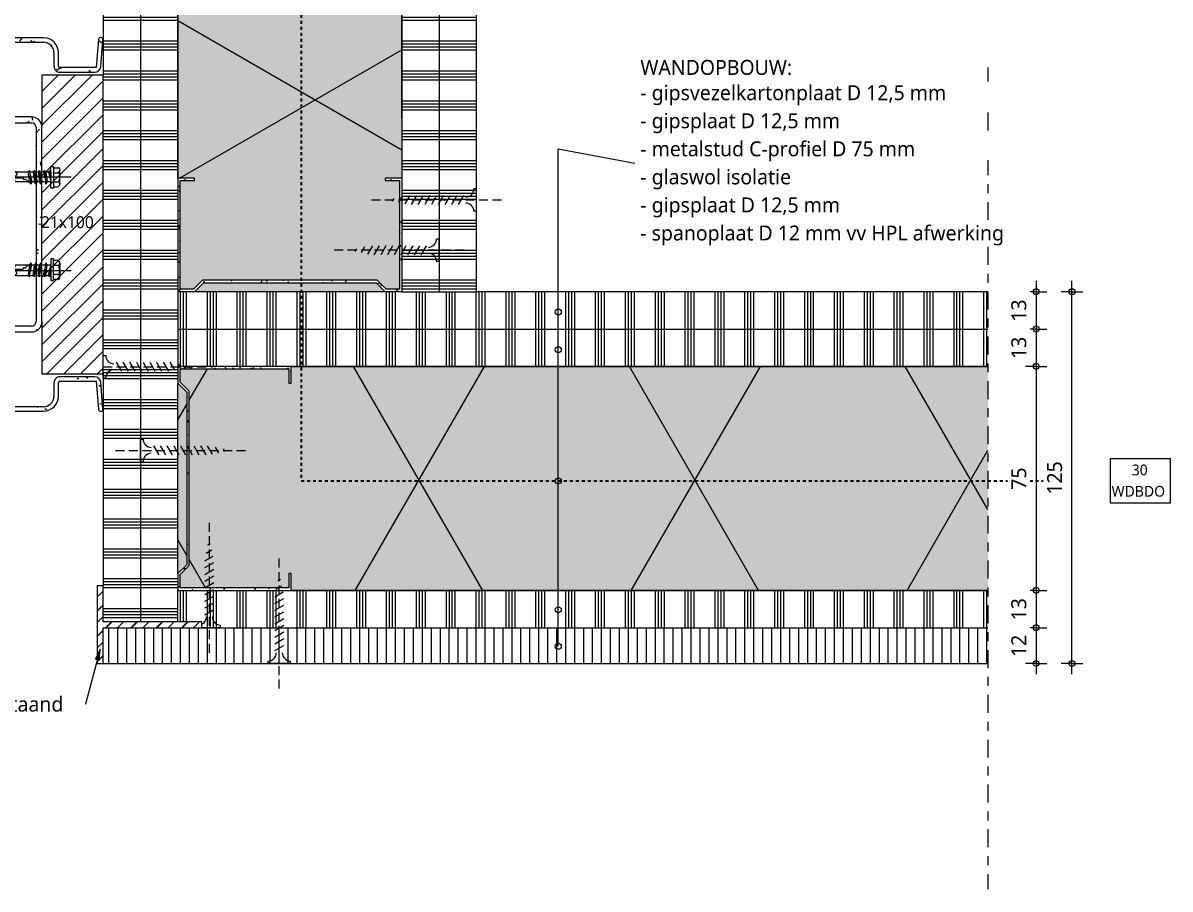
# Model space of a CAD drawing. Header units: millimetres. Extents: x 32900 to 38291, y -18988 to 4133.
# Drawn here: x 34462.2 to 34846.4, y -11256.9 to -10967 of the extents above; entities that cross this region are included whole.
import ezdxf

# ---------------------------------------------------------------- set-up
doc = ezdxf.new("R2010")
doc.units = ezdxf.units.MM
for name, pattern in [('MV_30_min', [2, 1, -1]), ('MV_center', [15, 6, -3, 3, -3]), ('MV_hidden_2', [4.5, 3, -1.5])]:
    doc.linetypes.add(name, pattern=pattern)
for name, color, linetype, lineweight in [('A-ANNO-DIMS', 211, 'Continuous', 13), ('A-ANNO-DIMS-2', 211, 'Continuous', 13), ('A-ANNO-NOTE', 131, 'Continuous', 18), ('A-DETL', 90, 'Continuous', 13), ('A-DETL-GENF', 92, 'Continuous', 18), ('A-DETL-THIN', 151, 'Continuous', 18), ('G-ANNO-TEXT', 231, 'Continuous', 13), ('STANDARD', 50, 'Continuous', 25)]:
    doc.layers.add(name, color=color, linetype=linetype, lineweight=lineweight)
doc.styles.add('Segoe UI', font='segoeui.ttf', dxfattribs={"height": 5})
doc.styles.add('Segoe UI_2', font='segoeui.ttf', dxfattribs={"height": 3.6})
doc.styles.add('Segoe UI_3', font='segoeui.ttf', dxfattribs={"height": 4})
doc.styles.add('Segoe UI_B', font='segoeui.ttf', dxfattribs={"height": 5})
doc.dimstyles.new('2_5_mm_2', dxfattribs={"dimscale": 304.8, "dimtxt": 5.23682, "dimasz": 0.006562, "dimexe": 0.011811, "dimexo": 0.0625, "dimgap": 0.005906, "dimtad": 1, "dimdec": 0, "dimzin": 0, "dimdsep": 46, "dimtxsty": 'Segoe UI', "dimblk1": 'DOTBLANK', "dimblk2": 'DOTBLANK', "dimsah": 1, "dimcen": 0.09, "dimdle": 0.011811, "dimazin": 0, "dimtfac": 1, "dimtdec": 4, "dimtix": 1, "dimtmove": 0, "dimatfit": 3, "dimfxl": 0.011811, "dimfxlon": 1, "dimtvp": 1, "dimtfill": 1, "dimtolj": 1, "dimtzin": 0, "dimarcsym": 2})
pattern_1 = [(300, (0, 0), (-69.282, -40), []), (240, (0, 0), (-69.282, 40), [])]
pattern_2 = [(90, (4, 0), (-10, 6e-16), []), (90, (5, 0), (-10, 6e-16), []), (90, (6, 0), (-10, 6e-16), []), (90, (7, 0), (-10, 6e-16), [])]
pattern_3 = [(0, (0, 4), (0, 10), []), (0, (0, 5), (0, 10), []), (0, (0, 6), (0, 10), []), (0, (0, 7), (0, 10), [])]
pattern_4 = [(0, (0, 0), (8.128, 2.032), [0.67056, -5.425, 0.67056, -5.425, -32.512]), (0, (0, 0), (8.128, 2.032), [-12.192, 0.67056, -11.521, 0.67056, -5.425, -14.224]), (0, (0, 0), (8.128, 2.032), [-30.48, 0.67056, -3.393, 0.67056, -9.489]), (120, (3.048, 1.016), (-5.82376362, 6.02305448), [0.67056, -5.425, 0.67056, -5.425, -32.512]), (120, (3.048, 1.016), (-5.82376362, 6.02305448), [-12.192, 0.67056, -11.521, 0.67056, -5.425, -14.224]), (120, (3.048, 1.016), (-5.82376362, 6.02305448), [-30.48, 0.67056, -3.393, 0.67056, -9.489]), (240, (4.064, 5.08), (-2.30423638, -8.05505448), [0.67056, -5.425, 0.67056, -5.425, -32.512]), (240, (4.064, 5.08), (-2.30423638, -8.05505448), [-12.192, 0.67056, -11.521, 0.67056, -5.425, -14.224]), (240, (4.064, 5.08), (-2.30423638, -8.05505448), [-30.48, 0.67056, -3.393, 0.67056, -9.489])]
pattern_5 = [(230, (34478.589, -10983.418), (-14.5753163, 1.2751645), [1.524, -16.764]), (175, (34478.589, -10983.418), (2.819562, -15.284905), [1.219, -13.411]), (280.451, (34477.374, -10983.312), (-11.7557137, -14.0098403), [1.295, -14.247]), (226.184, (34478.589, -10987.482), (-21.686151, 3.363918), [2.286, -25.146]), (276.636, (34476.782, -10987.202), (-18.99178, -19.79433), [1.943, -21.371]), (171.184, (34478.59, -10987.482), (-18.992058, -19.794098), [1.829, -20.117]), (201, (34476.557, -10986.466), (-12.129647, 8.1815376), [1.524, -16.764]), (146, (34476.557, -10986.466), (-4.944224, -14.7354297), [1.219, -13.411]), (251.451, (34475.546, -10985.784), (-17.073884, -6.5539993), [1.295, -14.247]), (217.5, (34478.589, -10983.418), (-0.2472267, -6.7643278), [0.67056, -12.578, 0.67056, -12.944, -13.462]), (217.5, (34478.589, -10983.418), (-0.2472267, -6.7643278), [-26.863, 0.67056, -12.791]), (187.5, (34478.589, -10983.418), (-5.3456552, -8.0143116), [0.67056, -7.092, 0.67056, -12.273, -5.131]), (187.5, (34478.589, -10983.418), (-5.3456552, -8.0143116), [-20.706, 0.67056, -4.46]), (147.5, (34483.12, -10983.418), (-10.8476471, 0.4581936), [0.67056, -4.409, 0.67056, -15.179, -21.031]), (147.5, (34483.12, -10983.418), (-10.8476471, 0.4581936), [-20.93, 0.67056, -20.361]), (137.5, (34485.152, -10983.418), (-11.8507335, -2.0341877), [0.67056, -5.933, 0.67056, -9.855, -14.935]), (137.5, (34485.152, -10983.418), (-11.8507335, -2.0341877), [-17.13, 0.67056, -14.265])]

# ---------------------------------------------------------------- blocks, each defined once
blk = doc.blocks.new('42 isolatie - Type 1-V14-Details ziekenhuis Utiliteitsgebouw')
at = {"layer": 'A-DETL-GENF'}
h = blk.add_hatch(color=256, dxfattribs=at)
h.paths.add_polyline_path([(238.03, -67.2), (238.03, -6.4), (235.03, -9.4), (235.03, -67.2), (238.03, -70.2)])
h.paths.add_polyline_path([(237.23, -6.07), (237.23, -1.6), (200.83, -1.6), (200.83, -6.4), (200.03, -6.4), (200.03, -0.8), (8.03, -0.8), (8.03, -75.8), (200.03, -75.8), (200.03, -70.2), (200.83, -70.2), (200.83, -75), (237.23, -75), (237.23, -70.53), (234.23, -67.53), (234.23, -9.07), (236.9, -6.4)])
at = {"layer": 'A-DETL-GENF', "lineweight": 13}
h = blk.add_hatch(dxfattribs=at)
h.set_pattern_fill('FP_3', color=256, style=0, pattern_type=2)
h.set_pattern_definition(pattern_1)
h.paths.add_polyline_path([(238.03, -67.2), (238.03, -6.4), (235.03, -9.4), (235.03, -67.2), (238.03, -70.2)])
h.paths.add_polyline_path([(237.23, -6.07), (237.23, -1.6), (200.83, -1.6), (200.83, -6.4), (200.03, -6.4), (200.03, -0.8), (8.03, -0.8), (8.03, -75.8), (200.03, -75.8), (200.03, -70.2), (200.83, -70.2), (200.83, -75), (237.23, -75), (237.23, -70.53), (234.23, -67.53), (234.23, -9.07), (236.9, -6.4)])
at = {"layer": 'A-DETL-GENF'}
for p, q in [((179.94, -0.8), (8.03, -0.8)), ((8.03, -75.8), (200.03, -75.8))]:
    blk.add_line(p, q, dxfattribs=at)
blk = doc.blocks.new('42 isolatie - Type 1-V15-Details ziekenhuis Utiliteitsgebouw')
at = {"layer": 'A-DETL-GENF'}
h = blk.add_hatch(color=256, dxfattribs=at)
h.paths.add_polyline_path([(191.09, -0.8), (4.03, -0.8), (4.03, -75.8), (237.28, -75.8), (237.28, -70.2), (238.08, -70.2), (238.08, -75), (274.48, -75), (274.48, -70.53), (271.48, -67.53), (271.48, -9.07), (274.48, -6.07), (274.48, -1.6), (238.08, -1.6), (238.08, -6.4), (237.28, -6.4), (237.28, -0.8)])
h.paths.add_polyline_path([(275.28, -6.4), (272.28, -9.4), (272.28, -67.2), (275.28, -70.2), (275.28, -9.4)])
at = {"layer": 'A-DETL-GENF', "lineweight": 13}
h = blk.add_hatch(dxfattribs=at)
h.set_pattern_fill('FP_3', color=256, style=0, pattern_type=2)
h.set_pattern_definition(pattern_1)
h.paths.add_polyline_path([(191.09, -0.8), (4.03, -0.8), (4.03, -75.8), (237.28, -75.8), (237.28, -70.2), (238.08, -70.2), (238.08, -75), (274.48, -75), (274.48, -70.53), (271.48, -67.53), (271.48, -9.07), (274.48, -6.07), (274.48, -1.6), (238.08, -1.6), (238.08, -6.4), (237.28, -6.4), (237.28, -0.8)])
h.paths.add_polyline_path([(275.28, -6.4), (272.28, -9.4), (272.28, -67.2), (275.28, -70.2), (275.28, -9.4)])
at = {"layer": 'A-DETL-GENF'}
for p, q in [((237.28, -0.8), (4.03, -0.8)), ((4.03, -75.8), (237.28, -75.8))]:
    blk.add_line(p, q, dxfattribs=at)
blk = doc.blocks.new('NLRS_00_DI_maskeer - Type 1-4234891-Details ziekenhuis Utiliteitsgebouw')
at = {"layer": 'A-DETL-GENF', "linetype": 'MV_center'}
blk.add_line((-100, 0), (175, 0), dxfattribs=at)
blk = doc.blocks.new('00 stalendeurprofiel - schroefje_dwg-4337371-Details ziekenhuis Utiliteitsgebouw')
at = {"layer": 'STANDARD', "color": 130, "lineweight": 5}
for p, q in [((6.15, 69.32), (4.46, 69.32)), ((21.82, 66.36), (0.23, 66.36)), ((6.15, 67.63), (4.46, 67.63)), ((7.42, 68.48), (7, 65.09)), ((7.85, 68.05), (7, 64.67)), ((8.69, 68.05), (8.27, 64.67)), ((9.12, 68.48), (8.69, 63.82)), ((9.54, 68.05), (8.69, 64.67)), ((10.81, 68.05), (9.96, 64.67)), ((10.81, 68.48), (10.39, 63.82)), ((11.23, 68.05), (10.81, 64.67)), ((12.5, 68.05), (11.66, 64.67)), ((12.5, 68.48), (12.08, 63.82)), ((12.93, 68.05), (12.5, 64.67)), ((14.2, 68.05), (13.35, 64.67)), ((14.2, 68.48), (13.77, 63.82)), ((6.15, 64.67), (4.46, 64.67)), ((6.15, 62.97), (4.46, 62.97))]:
    blk.add_line(p, q, dxfattribs=at)
at = {"layer": 'STANDARD', "color": 130, "lineweight": 5, "flags": 128}
for points in [[(4.48, 69.52), (4.39, 69.44), (4.3, 69.35), (4.23, 69.25), (4.17, 69.15), (4.12, 69.04), (4.09, 68.92), (4.06, 68.8), (4.06, 68.67), (4.06, 68.55), (4.09, 68.43), (4.12, 68.31), (4.17, 68.2), (4.23, 68.1), (4.3, 68), (4.39, 67.91), (4.48, 67.83)], [(4.04, 63.82), (4.04, 66.36), (4.04, 68.48)], [(4.43, 68.05), (4.27, 67.69), (4.15, 67.32), (4.08, 66.94), (4.06, 66.56), (4.08, 66.17), (4.15, 65.79), (4.27, 65.42), (4.43, 65.06)], [(7, 64.24), (7, 64.67), (8.27, 64.67), (8.69, 63.82), (8.69, 64.67), (9.96, 64.67), (10.39, 63.82), (10.81, 64.67), (11.66, 64.67), (12.08, 63.82), (12.5, 64.67), (13.35, 64.67), (13.77, 63.82), (14.2, 64.67), (18.85, 64.67), (20.12, 66.36), (18.85, 68.05), (14.62, 68.05), (14.2, 68.48), (14.2, 68.05), (12.93, 68.05), (12.5, 68.48), (12.5, 68.05), (11.23, 68.05), (10.81, 68.48), (10.81, 68.05), (9.54, 68.05), (9.12, 68.48), (8.69, 68.05), (7.85, 68.05), (7.42, 68.48), (7, 68.05), (7, 66.78)], [(20.12, 66.36), (19.7, 65.94), (19.28, 65.94), (18.85, 65.94), (18.43, 65.94), (18.01, 65.94), (17.58, 65.94), (17.16, 65.94), (16.74, 65.94), (16.31, 65.94), (16.31, 65.51), (15.89, 65.51), (15.47, 65.51), (15.04, 65.09), (14.62, 64.67), (14.2, 64.67), (14.62, 68.05)], [(18.82, 68.21), (18.71, 68.1), (18.62, 67.98), (18.55, 67.85), (18.5, 67.72), (18.46, 67.57), (18.45, 67.42), (18.46, 67.27), (18.49, 67.12), (18.54, 66.98), (18.61, 66.85), (18.69, 66.73), (18.8, 66.62), (18.91, 66.53), (19.04, 66.45), (19.18, 66.4), (19.33, 66.36)], [(4.48, 64.86), (4.39, 64.78), (4.3, 64.69), (4.23, 64.6), (4.17, 64.49), (4.12, 64.38), (4.09, 64.26), (4.06, 64.14), (4.06, 64.02), (4.06, 63.89), (4.09, 63.77), (4.12, 63.66), (4.17, 63.54), (4.23, 63.44), (4.3, 63.34), (4.39, 63.25), (4.48, 63.17)]]:
    blk.add_lwpolyline(points, dxfattribs=at)
blk.add_lwpolyline([(6.15, 62.55), (7, 62.55), (7, 69.75), (6.15, 69.75)], close=True, dxfattribs=at)
blk = doc.blocks.new('00 stalendeurprofiel - 00_DI_stalendeurprofiel-V16-Details ziekenhuis Utiliteitsgebouw')
at = {"layer": 'A-DETL-GENF', "lineweight": 13}
h = blk.add_hatch(dxfattribs=at)
h.set_pattern_fill('FP_24', color=256, style=0, pattern_type=2)
h.set_pattern_definition(pattern_5)
h.paths.add_polyline_path([(-9.76, 113.59), (-9.94, 113.55), (-10.1, 113.47), (-10.24, 113.35), (-10.34, 113.2), (-10.41, 113.03), (-10.43, 112.85), (-9.68, 103.8), (-9.57, 103.32), (-9.35, 102.89), (-9.03, 102.52), (-8.63, 102.24), (-8.18, 102.06), (-7.69, 102), (4, 102), (4.52, 102.07), (5, 102.27), (5.41, 102.59), (5.73, 103), (5.93, 103.48), (6, 104), (6, 108.51), (6.12, 109.41), (6.47, 110.26), (7.02, 110.98), (7.75, 111.54), (8.6, 111.89), (9.5, 112.01), (37.66, 111.99), (37.78, 111.94), (37.89, 111.86), (37.97, 111.75), (38.02, 111.62), (38.04, 111.49), (38.04, 68.51), (38.2, 68.1), (38.44, 67.73), (38.76, 67.43), (39.13, 67.2), (39.55, 67.05), (39.99, 67), (62.63, 66.99), (62.75, 66.94), (62.85, 66.86), (62.93, 66.76), (62.98, 66.64), (63, 66.51), (63, 36), (62.96, 35.74), (62.86, 35.5), (62.71, 35.29), (62.5, 35.13), (62.26, 35.03), (62, 35), (51.9, 35.01), (51.77, 35.03), (51.55, 35.11), (51.36, 35.23), (51.2, 35.4), (51.08, 35.6), (51.02, 35.83), (51, 36.06), (51.04, 36.29), (51.54, 40.13), (51.5, 41.19), (51.22, 42.21), (50.7, 43.14), (49.99, 43.92), (49.11, 44.51), (48.11, 44.87), (47.06, 45), (42.5, 45), (41.34, 44.85), (40.25, 44.4), (39.32, 43.68), (38.6, 42.75), (38.15, 41.66), (38, 40.5), (37.98, -9.63), (37.93, -9.75), (37.85, -9.85), (37.75, -9.93), (37.63, -9.98), (37.5, -10), (9.5, -10), (8.59, -9.88), (7.75, -9.53), (7.03, -8.97), (6.47, -8.25), (6.12, -7.41), (6, -6.5), (6, -2), (5.93, -1.48), (5.73, -1), (5.41, -0.59), (5, -0.27), (4.52, -0.07), (4, 0), (-7.69, 0), (-8.18, -0.06), (-8.63, -0.24), (-9.03, -0.52), (-9.35, -0.89), (-9.57, -1.32), (-9.68, -1.8), (-10.43, -10.85), (-10.41, -11.03), (-10.34, -11.2), (-10.24, -11.35), (-10.1, -11.47), (-9.94, -11.55), (-9.76, -11.59), (-9.57, -11.58), (-9.4, -11.54), (-9.24, -11.45), (-9.1, -11.32), (-9.01, -11.16), (-8.95, -10.99), (-8.15, -1.5), (4.13, -1.52), (4.25, -1.57), (4.35, -1.65), (4.43, -1.75), (4.48, -1.87), (4.5, -2), (4.5, -6.5), (4.67, -7.79), (5.17, -9), (5.96, -10.04), (7, -10.83), (8.21, -11.33), (9.5, -11.5), (37.5, -11.5), (38.02, -11.43), (38.5, -11.23), (38.91, -10.91), (39.23, -10.5), (39.43, -10.02), (39.5, -9.5), (39.5, 40.5), (39.6, 41.28), (39.94, 42.05), (39.99, 42.11), (40.12, 42.33), (40.56, 42.78), (41.03, 43.12), (41.72, 43.4), (42.5, 43.5), (47.06, 43.5), (47.76, 43.42), (48.43, 43.17), (49.01, 42.77), (49.49, 42.25), (49.84, 41.63), (50.02, 40.95), (50.05, 40.24), (49.5, 35.95), (49.6, 35.31), (49.85, 34.72), (50.25, 34.22), (50.76, 33.83), (51.36, 33.58), (52.17, 33.5), (62, 33.5), (62.65, 33.59), (63.25, 33.83), (63.77, 34.23), (64.17, 34.75), (64.42, 35.35), (64.5, 36), (64.5, 66.51), (64.43, 67.03), (64.23, 67.51), (63.91, 67.93), (63.5, 68.24), (63.02, 68.44), (62.5, 68.51), (39.5, 68.51), (39.5, 111.5), (39.43, 112.02), (39.23, 112.5), (38.91, 112.91), (38.5, 113.23), (38.02, 113.43), (37.5, 113.5), (9.5, 113.5), (8.21, 113.33), (7, 112.83), (5.96, 112.04), (5.17, 111), (4.67, 109.79), (4.5, 108.5), (4.48, 103.87), (4.43, 103.75), (4.35, 103.65), (4.25, 103.57), (4.13, 103.52), (4, 103.5), (-8.15, 103.5), (-8.95, 112.99), (-9.01, 113.16), (-9.1, 113.32), (-9.24, 113.45), (-9.4, 113.54), (-9.57, 113.58)])
h = blk.add_hatch(dxfattribs=at)
h.set_pattern_fill('FP_24', color=256, style=0, pattern_type=2)
h.set_pattern_definition(pattern_5)
h.paths.add_polyline_path([(36.54, 109.36), (36.29, 109.33), (36.02, 109.21), (35.84, 109.07), (35.68, 108.86), (35.58, 108.62), (35.54, 108.36), (35.54, 87.95), (35.51, 87.7), (35.42, 87.47), (35.27, 87.28), (35.07, 87.13), (34.84, 87.03), (34.6, 87), (13.47, 87), (12.57, 86.88), (11.74, 86.53), (11.02, 85.98), (10.47, 85.26), (10.12, 84.43), (10, 83.53), (10, 18.47), (10.12, 17.57), (10.47, 16.74), (11.02, 16.02), (11.74, 15.47), (12.57, 15.12), (13.47, 15), (34.6, 15), (34.84, 14.97), (35.07, 14.87), (35.27, 14.72), (35.42, 14.53), (35.51, 14.3), (35.54, 14.05), (35.54, -6.36), (35.58, -6.62), (35.68, -6.86), (35.84, -7.07), (36.04, -7.23), (36.29, -7.33), (36.54, -7.36), (36.8, -7.33), (37.04, -7.23), (37.25, -7.07), (37.41, -6.86), (37.51, -6.62), (37.54, -6.36), (37.54, 14.05), (37.44, 14.82), (37.15, 15.53), (36.68, 16.14), (36.02, 16.63), (35.36, 16.9), (34.6, 17), (13.47, 17), (13.09, 17.05), (12.74, 17.2), (12.43, 17.43), (12.2, 17.74), (12.05, 18.09), (12, 18.47), (12, 83.53), (12.05, 83.91), (12.2, 84.26), (12.43, 84.57), (12.74, 84.8), (13.09, 84.95), (13.47, 85), (34.6, 85), (35.36, 85.1), (36.07, 85.39), (36.68, 85.86), (37.15, 86.47), (37.44, 87.18), (37.54, 87.95), (37.54, 108.36), (37.51, 108.62), (37.41, 108.86), (37.25, 109.07), (37.04, 109.23), (36.8, 109.33)])
h = blk.add_hatch(dxfattribs=at)
h.set_pattern_fill('FP_24', color=256, style=0, pattern_type=2)
h.set_pattern_definition(pattern_5)
h.paths.add_polyline_path([(41.59, 43.36), (41.03, 43.12), (40.54, 42.77), (40.12, 42.33), (39.81, 41.82), (40.56, 42.05), (40.56, 37.08), (39.5, 36.28), (39.5, 35.46), (40.56, 35.89), (40.56, 32.34), (40.5, 32.1), (40.38, 31.87), (40.21, 31.68), (40, 31.55), (39.75, 31.47), (39.5, 31.45), (39.5, 30.66), (39.88, 30.9), (40.3, 31.05), (40.74, 31.11), (41.19, 31.08), (48.93, 29.35), (50.11, 29.47), (51.21, 29.89), (52.17, 30.58), (52.92, 31.5), (53.41, 32.57), (53.33, 32.84), (53.18, 33.08), (52.97, 33.27), (52.73, 33.41), (52.45, 33.47), (52.17, 33.47), (51.9, 33.39), (51.66, 33.25), (51.05, 33.23), (50.46, 33.35), (49.91, 33.61), (49.44, 34), (49.08, 34.48), (48.84, 35.04), (48.52, 41.99), (46.85, 42.64), (45.14, 43.08), (43.38, 43.32)])
h.paths.add_polyline_path([(41.61, 42.1), (44.62, 42.03), (47.56, 41.37), (47.76, 36.09), (41.61, 36.94)])
h.paths.add_polyline_path([(41.61, 35.93), (47.73, 35.09), (47.92, 34.3), (48.3, 33.59), (48.85, 32.99), (49.53, 32.55), (50.29, 32.3), (51.1, 32.24), (51.9, 32.38), (51.76, 31.82), (51.49, 31.3), (51.1, 30.86), (50.63, 30.52), (50.08, 30.31), (49.51, 30.22), (48.92, 30.28), (41.61, 31.87)])
at = {"layer": 'A-DETL-GENF'}
for p, q in [((-10.43, 112.85), (-9.68, 103.8)), ((-8.15, 103.5), (-8.95, 112.99)), ((37.5, 113.5), (9.5, 113.5)), ((9.5, 112.01), (37.52, 112.01)), ((38.04, 111.49), (38.04, 68.51)), ((39.5, 68.51), (39.5, 111.5)), ((4.5, 108.5), (4.5, 104)), ((6, 104), (6, 108.51)), ((35.54, 108.36), (35.54, 87.95)), ((37.54, 87.95), (37.54, 108.36)), ((4, 103.5), (-8.15, 103.5)), ((-7.69, 102), (4, 102)), ((34.6, 87), (13.47, 87)), ((13.47, 85), (34.6, 85)), ((10, 83.53), (10, 18.47)), ((12, 18.47), (12, 83.53)), ((62.5, 68.51), (39.5, 68.51)), ((39.99, 67), (62.5, 67)), ((63, 66.51), (63, 36)), ((64.5, 36), (64.5, 66.51)), ((47.06, 45), (42.5, 45)), ((42.5, 43.5), (47.06, 43.5)), ((38, 40.5), (38, -9.5)), ((39.5, 36.28), (39.5, 40.5)), ((39.81, 41.82), (40.56, 42.05)), ((40.56, 42.05), (40.56, 37.08)), ((41.61, 36.94), (41.61, 42.1)), ((47.56, 41.37), (47.76, 36.09)), ((48.84, 35.04), (48.52, 41.99)), ((50.05, 40.24), (49.57, 36.59)), ((51.04, 36.29), (51.54, 40.13)), ((40.56, 37.08), (39.5, 36.28)), ((39.5, 36.28), (39.5, 35.46)), ((39.5, 35.46), (40.56, 35.89)), ((39.5, 31.45), (39.5, 35.46)), ((40.56, 35.89), (40.56, 32.34)), ((47.76, 36.09), (41.61, 36.94)), ((41.61, 31.87), (41.61, 35.93)), ((41.61, 35.93), (47.73, 35.09)), ((62, 35), (52, 35)), ((39.5, 31.45), (39.5, 30.66)), ((41.19, 31.08), (48.93, 29.35)), ((48.92, 30.28), (41.61, 31.87)), ((52, 33.5), (52.17, 33.5)), ((52.45, 33.5), (62, 33.5)), ((39.5, -9.5), (39.5, 30.66)), ((34.6, 17), (13.47, 17)), ((13.47, 15), (34.6, 15)), ((35.54, 14.05), (35.54, -6.36)), ((37.54, -6.36), (37.54, 14.05)), ((4, 0), (-7.69, 0)), ((-9.68, -1.8), (-10.43, -10.85)), ((-8.95, -10.99), (-8.15, -1.5)), ((-8.15, -1.5), (4, -1.5)), ((4.5, -2), (4.5, -6.5)), ((6, -6.5), (6, -2)), ((37.5, -10), (9.5, -10)), ((9.5, -11.5), (37.5, -11.5))]:
    blk.add_line(p, q, dxfattribs=at)
for centre, radius, start, end in [((-9.68, 112.84), 0.75, 11.2589, 179.7204), ((9.5, 108.5), 5, 90, 180), ((9.5, 108.51), 3.51, 90, 180), ((37.5, 111.5), 2, 0, 90), ((37.52, 111.49), 0.521, 0, 90), ((36.54, 108.36), 1, 0, 180), ((-7.69, 104), 2, 185.716, 270), ((4, 104), 0.5, 270, 360), ((4, 104), 2, 270, 0), ((13.47, 83.53), 3.47, 90, 180), ((13.47, 83.53), 1.47, 90, 180), ((34.6, 87.95), 2.95, 270, 0), ((34.6, 87.95), 0.947, 270, 0), ((39.99, 69.02), 2.01, 194.4775, 270), ((62.5, 66.51), 2, 360, 90), ((62.5, 66.51), 0.497, 360, 90), ((42.5, 40.5), 4.5, 90, 180), ((42.5, 40.5), 3, 107.6691, 153.9187), ((42.5, 40.5), 3, 131.1059, 135), ((42.5, 40.5), 3, 119.2748, 120), ((42.5, 40.5), 3, 90, 107.7801), ((42.18, 28.1), 15.27, 65.4755, 92.2297), ((47.06, 40.5), 4.5, 355.2315, 90), ((47.06, 40.5), 3, 355, 90), ((42.5, 40.5), 3, 150, 180), ((42.74, 26.89), 15.26, 71.5986, 94.2488), ((50.92, 35.45), 3.21, 186.4336, 287.5981), ((51.27, 35.75), 2.53, 196.2464, 278.7141), ((52, 36), 2.5, 166.2944, 270), ((52, 36), 1, 163.3742, 270), ((62, 36), 0.999, 270, 0), ((62, 36), 2.5, 270, 0), ((39.57, 32.44), 0.992, 265.8031, 354.1969), ((40.82, 28.93), 2.18, 80.2346, 127.4003), ((49.45, 32.69), 2.47, 257.7399, 352.9119), ((49.05, 33.91), 4.57, 268.5303, 342.9296), ((52.34, 32.39), 1.09, 9.8394, 128.2101), ((13.47, 18.47), 3.47, 180, 270), ((13.47, 18.47), 1.47, 180, 270), ((34.6, 14.05), 2.95, 360, 90), ((34.6, 14.05), 0.947, 360, 90), ((-7.69, -2), 2, 90, 174.2894), ((4, -2), 2, 360, 90), ((4, -2), 0.5, 0, 90), ((9.5, -6.5), 5, 180, 270), ((9.5, -6.5), 3.5, 180, 270), ((36.54, -6.36), 1, 180, 360), ((-9.68, -10.84), 0.75, 180.2796, 348.7411), ((37.5, -9.5), 0.5, 270, 0), ((37.5, -9.5), 2, 270, 0)]:
    blk.add_arc(centre, radius, start, end, dxfattribs=at)
blk.add_blockref('00 stalendeurprofiel - schroefje_dwg-4337371-Details ziekenhuis Utiliteitsgebouw', (0, 0))
at = {"extrusion": (0, 0, -1), "zscale": -1, "rotation": 180}
blk.add_blockref('00 stalendeurprofiel - schroefje_dwg-4337371-Details ziekenhuis Utiliteitsgebouw', (0, 101.38), dxfattribs=at)
blk = doc.blocks.new('02_GA_brandscheiding - 30 min-3717880-Details ziekenhuis Utiliteitsgebouw')
at = {"layer": 'A-ANNO-NOTE'}
for p, q in [((-5, 3.75), (5, 3.75)), ((-5, -3.75), (-5, 3.75)), ((5, 3.75), (5, -3.75)), ((5, -3.75), (-5, -3.75))]:
    blk.add_line(p, q, dxfattribs=at)
blk = doc.blocks.new('DIMBLOCK385-Details ziekenhuis Utiliteitsgebouw')
at = {"layer": 'A-ANNO-DIMS-2'}
for p, q in [((34801.52, -11053.32), (34801.52, -11069.42)), ((34801.52, -11056.92), (34797.92, -11056.92)), ((34801.52, -11056.92), (34805.12, -11056.92)), ((34801.52, -11069.42), (34797.92, -11069.42)), ((34801.52, -11069.42), (34805.12, -11069.42))]:
    blk.add_line(p, q, dxfattribs=at)
for centre in [(34801.52, -11056.92), (34801.52, -11069.42)]:
    blk.add_circle(centre, 1, dxfattribs=at)
at = {"layer": 'A-ANNO-DIMS-2', "color": 0, "insert": (34793.19, -11066.98), "char_height": 5, "width": 9.1406, "attachment_point": 1, "rotation": 90, "line_spacing_factor": 1.142579, "style": 'Segoe UI', "bg_fill": 3, "box_fill_scale": 1.25, "bg_fill_color": 9, "bg_fill_true_color": 13158600, "bg_fill_transparency": 0}
blk.add_mtext('13', dxfattribs=at)
blk = doc.blocks.new('_DotBlank')
at = {"color": 0, "linetype": 'ByBlock', "lineweight": -2}
blk.add_line((-0.5, 0), (-1, 0), dxfattribs=at)
blk.add_circle((0, 0), 0.5, dxfattribs=at)
blk = doc.blocks.new('DIMBLOCK386-Details ziekenhuis Utiliteitsgebouw')
at = {"layer": 'A-ANNO-DIMS-2'}
for p, q in [((34801.52, -11069.42), (34797.92, -11069.42)), ((34801.52, -11069.42), (34801.52, -11081.92)), ((34801.52, -11069.42), (34805.12, -11069.42)), ((34801.52, -11081.92), (34797.92, -11081.92)), ((34801.52, -11081.92), (34805.12, -11081.92))]:
    blk.add_line(p, q, dxfattribs=at)
for centre in [(34801.52, -11069.42), (34801.52, -11081.92)]:
    blk.add_circle(centre, 1, dxfattribs=at)
at = {"layer": 'A-ANNO-DIMS-2', "color": 0, "insert": (34793.19, -11079.48), "char_height": 5, "width": 9.1406, "attachment_point": 1, "rotation": 90, "line_spacing_factor": 1.142579, "style": 'Segoe UI', "bg_fill": 3, "box_fill_scale": 1.25, "bg_fill_color": 9, "bg_fill_true_color": 13158600, "bg_fill_transparency": 0}
blk.add_mtext('13', dxfattribs=at)
blk = doc.blocks.new('DIMBLOCK387-Details ziekenhuis Utiliteitsgebouw')
at = {"layer": 'A-ANNO-DIMS-2'}
for p, q in [((34801.52, -11081.92), (34797.92, -11081.92)), ((34801.52, -11081.92), (34801.52, -11156.92)), ((34801.52, -11081.92), (34805.12, -11081.92)), ((34801.52, -11156.92), (34797.92, -11156.92)), ((34801.52, -11156.92), (34805.12, -11156.92))]:
    blk.add_line(p, q, dxfattribs=at)
for centre in [(34801.52, -11081.92), (34801.52, -11156.92)]:
    blk.add_circle(centre, 1, dxfattribs=at)
at = {"layer": 'A-ANNO-DIMS-2', "color": 0, "insert": (34793.19, -11123.23), "char_height": 5, "width": 9.1406, "attachment_point": 1, "rotation": 90, "line_spacing_factor": 1.142579, "style": 'Segoe UI', "bg_fill": 3, "box_fill_scale": 1.25, "bg_fill_color": 9, "bg_fill_true_color": 13158600, "bg_fill_transparency": 0}
blk.add_mtext('75', dxfattribs=at)
blk = doc.blocks.new('DIMBLOCK388-Details ziekenhuis Utiliteitsgebouw')
at = {"layer": 'A-ANNO-DIMS-2'}
for p, q in [((34801.52, -11156.92), (34797.92, -11156.92)), ((34801.52, -11156.92), (34801.52, -11169.42)), ((34801.52, -11156.92), (34805.12, -11156.92)), ((34801.52, -11169.42), (34797.92, -11169.42)), ((34801.52, -11169.42), (34805.12, -11169.42))]:
    blk.add_line(p, q, dxfattribs=at)
for centre in [(34801.52, -11156.92), (34801.52, -11169.42)]:
    blk.add_circle(centre, 1, dxfattribs=at)
at = {"layer": 'A-ANNO-DIMS-2', "color": 0, "insert": (34793.19, -11166.98), "char_height": 5, "width": 9.1406, "attachment_point": 1, "rotation": 90, "line_spacing_factor": 1.142579, "style": 'Segoe UI', "bg_fill": 3, "box_fill_scale": 1.25, "bg_fill_color": 9, "bg_fill_true_color": 13158600, "bg_fill_transparency": 0}
blk.add_mtext('13', dxfattribs=at)
blk = doc.blocks.new('DIMBLOCK389-Details ziekenhuis Utiliteitsgebouw')
at = {"layer": 'A-ANNO-DIMS-2'}
for p, q in [((34801.52, -11169.42), (34797.92, -11169.42)), ((34801.52, -11169.42), (34801.52, -11185.02)), ((34801.52, -11169.42), (34805.12, -11169.42)), ((34801.52, -11181.42), (34797.92, -11181.42)), ((34801.52, -11181.42), (34805.12, -11181.42))]:
    blk.add_line(p, q, dxfattribs=at)
for centre in [(34801.52, -11169.42), (34801.52, -11181.42)]:
    blk.add_circle(centre, 1, dxfattribs=at)
at = {"layer": 'A-ANNO-DIMS-2', "color": 0, "insert": (34793.19, -11179.23), "char_height": 5, "width": 9.1406, "attachment_point": 1, "rotation": 90, "line_spacing_factor": 1.142579, "style": 'Segoe UI', "bg_fill": 3, "box_fill_scale": 1.25, "bg_fill_color": 9, "bg_fill_true_color": 13158600, "bg_fill_transparency": 0}
blk.add_mtext('12', dxfattribs=at)
blk = doc.blocks.new('DIMBLOCK390-Details ziekenhuis Utiliteitsgebouw')
at = {"layer": 'A-ANNO-DIMS-2'}
for p, q in [((34813.52, -11185.02), (34813.52, -11053.32)), ((34813.52, -11056.92), (34809.92, -11056.92)), ((34813.52, -11056.92), (34817.12, -11056.92)), ((34813.52, -11181.42), (34809.92, -11181.42)), ((34813.52, -11181.42), (34817.12, -11181.42))]:
    blk.add_line(p, q, dxfattribs=at)
for centre in [(34813.52, -11056.92), (34813.52, -11181.42)]:
    blk.add_circle(centre, 1, dxfattribs=at)
at = {"layer": 'A-ANNO-DIMS-2', "color": 0, "insert": (34805.19, -11124.88), "char_height": 5, "width": 13.7109, "attachment_point": 1, "rotation": 90, "line_spacing_factor": 1.142579, "style": 'Segoe UI', "bg_fill": 3, "box_fill_scale": 1.25, "bg_fill_color": 9, "bg_fill_true_color": 13158600, "bg_fill_transparency": 0}
blk.add_mtext('125', dxfattribs=at)

msp = doc.modelspace()

# ---------------------------------------------------------------- hatches: boundary and pattern name
at = {"layer": 'A-DETL-GENF', "lineweight": 13}
h = msp.add_hatch(dxfattribs=at)
h.set_pattern_fill('FP_12', color=254, style=0, pattern_type=2)
h.set_pattern_definition(pattern_3)
h.paths.add_polyline_path([(34489.09, -11167.42), (34501.59, -11167.42), (34501.59, -10826.92), (34489.09, -10826.92), (34489.09, -11155.42)])
h = msp.add_hatch(dxfattribs=at)
h.set_pattern_fill('FP_12', color=254, style=0, pattern_type=2)
h.set_pattern_definition(pattern_3)
h.paths.add_polyline_path([(34501.59, -11167.42), (34514.09, -11167.42), (34514.09, -10826.92), (34501.59, -10826.92), (34501.59, -11156.92)])
h = msp.add_hatch(dxfattribs=at)
h.set_pattern_fill('FP_12', color=254, style=0, pattern_type=2)
h.set_pattern_definition(pattern_3)
h.paths.add_polyline_path([(34598.28, -11056.92), (34601.59, -11056.92), (34601.59, -10826.92), (34589.09, -10826.92), (34589.09, -11056.92)])
h = msp.add_hatch(dxfattribs=at)
h.set_pattern_fill('FP_12', color=254, style=0, pattern_type=2)
h.set_pattern_definition(pattern_3)
h.paths.add_polyline_path([(34601.59, -11056.92), (34614.09, -11056.92), (34614.09, -10826.92), (34601.59, -10826.92), (34601.59, -10998.83)])
h = msp.add_hatch(dxfattribs=at)
h.set_pattern_fill('FP_7', color=254, style=0, pattern_type=2)
h.set_pattern_definition([(45, (0, 0), (-2.82842712, 2.82842712), [])])
h.paths.add_polyline_path([(34468.59, -11084.42), (34489.09, -11084.42), (34489.09, -10984.42), (34468.59, -10984.42), (34468.59, -11067.84)])
h = msp.add_hatch(dxfattribs=at)
h.set_pattern_fill('FP_6', color=254, style=0, pattern_type=2)
h.set_pattern_definition(pattern_4)
h.paths.add_polyline_path([(34519.69, -11056.92), (34522.69, -11053.92), (34580.49, -11053.92), (34583.49, -11056.92), (34589.09, -11056.92), (34589.09, -11018.92), (34583.49, -11018.92), (34583.49, -11019.72), (34588.29, -11019.72), (34588.29, -11056.12), (34583.82, -11056.12), (34580.82, -11053.12), (34522.36, -11053.12), (34519.36, -11056.12), (34514.89, -11056.12), (34514.89, -11019.72), (34519.69, -11019.72), (34519.69, -11018.92), (34514.09, -11018.92), (34514.09, -11056.92)])
h = msp.add_hatch(dxfattribs=at)
h.set_pattern_fill('FP_2', color=254, style=0, pattern_type=2)
h.set_pattern_definition(pattern_2)
h.paths.add_polyline_path([(34702.08, -11069.42), (34785.34, -11069.42), (34785.34, -11056.92), (34514.09, -11056.92), (34514.09, -11069.42), (34614.09, -11069.42)])
h = msp.add_hatch(dxfattribs=at)
h.set_pattern_fill('FP_2', color=254, style=0, pattern_type=2)
h.set_pattern_definition(pattern_2)
h.paths.add_polyline_path([(34785.34, -11081.92), (34785.34, -11069.42), (34514.09, -11069.42), (34514.09, -11081.92), (34702.08, -11081.92)])
h = msp.add_hatch(dxfattribs=at)
h.set_pattern_fill('FP_6', color=254, style=0, pattern_type=2)
h.set_pattern_definition(pattern_4)
h.paths.add_polyline_path([(34514.09, -11156.92), (34552.09, -11156.92), (34552.09, -11151.32), (34551.29, -11151.32), (34551.29, -11156.12), (34514.89, -11156.12), (34514.89, -11151.65), (34517.89, -11148.65), (34517.89, -11090.19), (34514.89, -11087.19), (34514.89, -11082.72), (34551.29, -11082.72), (34551.29, -11087.52), (34552.09, -11087.52), (34552.09, -11081.92), (34514.09, -11081.92), (34514.09, -11087.52), (34517.09, -11090.52), (34517.09, -11148.32), (34514.09, -11151.32)])
h = msp.add_hatch(dxfattribs=at)
h.set_pattern_fill('FP_19', color=254, style=0, pattern_type=2)
h.set_pattern_definition([(45, (0, 0), (-4.2426407, 4.2426407), []), (45, (0.2, 0), (-4.2426407, 4.2426407), []), (45, (4, 0), (-4.2426407, 4.2426407), [])])
h.paths.add_polyline_path([(34487.09, -11181.42), (34489.09, -11181.42), (34489.09, -11169.42), (34522.09, -11169.42), (34522.09, -11167.42), (34489.09, -11167.42), (34489.09, -11155.42), (34487.09, -11155.42)])
h = msp.add_hatch(dxfattribs=at)
h.set_pattern_fill('FP_2', color=254, style=0, pattern_type=2)
h.set_pattern_definition(pattern_2)
h.paths.add_polyline_path([(34598.28, -11169.42), (34785.34, -11169.42), (34785.34, -11156.92), (34514.09, -11156.92), (34514.09, -11167.42), (34522.09, -11167.42), (34522.09, -11169.42), (34552.09, -11169.42)])
h = msp.add_hatch(dxfattribs=at)
h.set_pattern_fill('FP_22', color=254, style=0, pattern_type=2)
h.set_pattern_definition([(90, (0, 0), (-3, 2e-16), [])])
h.paths.add_polyline_path([(34501.59, -11181.42), (34785.34, -11181.42), (34785.34, -11169.42), (34489.09, -11169.42), (34489.09, -11181.42), (34494.47, -11181.42)])
at = {"layer": 'G-ANNO-TEXT'}
msp.add_hatch(color=6, dxfattribs=at).paths.add_polyline_path([(34488.09, -11176.64), (34486.55, -11179.96), (34487.77, -11180.28)])

# ---------------------------------------------------------------- linework, layer by layer
at = {"layer": 'A-ANNO-NOTE'}
for p, q in [((34641.49, -11009.08), (34667.07, -11013.92)), ((34641.49, -11120.27), (34641.49, -11009.08)), ((34641.49, -11009.08), (34667.07, -11013.92)), ((34641.49, -11076.36), (34641.49, -11009.08)), ((34641.49, -11009.08), (34667.07, -11013.92)), ((34641.49, -11163.43), (34641.49, -11009.08)), ((34641.49, -11009.08), (34667.07, -11013.92)), ((34641.49, -11175.65), (34641.49, -11009.08)), ((34641.49, -11009.08), (34667.07, -11013.92)), ((34641.49, -11063.75), (34641.49, -11009.08))]:
    msp.add_line(p, q, dxfattribs=at)
for centre in [(34641.49, -11063.75), (34641.49, -11076.36), (34641.49, -11120.27), (34641.49, -11163.43), (34641.49, -11175.65)]:
    msp.add_circle(centre, 1, dxfattribs=at)
at = {"layer": 'A-DETL', "linetype": 'MV_30_min', "lineweight": 35}
for p, q in [((34555.35, -10788.27), (34555.35, -11120.28)), ((34555.35, -11120.28), (34807.61, -11120.28))]:
    msp.add_line(p, q, dxfattribs=at)
at = {"layer": 'A-DETL'}
for p, q in [((34591.74, -11024.77), (34590.13, -11027.55)), ((34593.99, -11024.77), (34592.26, -11027.77)), ((34596.24, -11024.77), (34594.51, -11027.77)), ((34598.49, -11024.77), (34596.76, -11027.77)), ((34600.74, -11024.77), (34599.01, -11027.77)), ((34602.99, -11024.77), (34601.26, -11027.77)), ((34605.24, -11024.77), (34603.51, -11027.77)), ((34607.49, -11024.77), (34605.76, -11027.77)), ((34609.74, -11024.77), (34608.01, -11027.77)), ((34614.09, -11022.52), (34613.24, -11022.52)), ((34614.09, -11030.02), (34614.09, -11022.52)), ((34586.41, -11025.76), (34585.88, -11026.66)), ((34589.14, -11025.19), (34588.02, -11027.11)), ((34614.09, -11030.02), (34613.24, -11030.02)), ((34601.59, -11039.29), (34600.74, -11039.29)), ((34601.59, -11046.79), (34601.59, -11039.29)), ((34573.91, -11042.53), (34573.38, -11043.44)), ((34576.64, -11041.96), (34575.52, -11043.88)), ((34579.24, -11041.54), (34577.63, -11044.33)), ((34581.49, -11041.54), (34579.76, -11044.54)), ((34583.74, -11041.54), (34582.01, -11044.54)), ((34585.99, -11041.54), (34584.26, -11044.54)), ((34588.24, -11041.54), (34586.51, -11044.54)), ((34590.49, -11041.54), (34588.76, -11044.54)), ((34592.74, -11041.54), (34591.01, -11044.54)), ((34594.99, -11041.54), (34593.26, -11044.54)), ((34597.24, -11041.54), (34595.51, -11044.54)), ((34601.59, -11046.79), (34600.74, -11046.79)), ((34489.09, -11078.32), (34489.94, -11078.32)), ((34493.44, -11080.57), (34495.17, -11083.57)), ((34495.69, -11080.57), (34497.42, -11083.57)), ((34497.94, -11080.57), (34499.67, -11083.57)), ((34500.19, -11080.57), (34501.92, -11083.57)), ((34502.44, -11080.57), (34504.17, -11083.57)), ((34504.69, -11080.57), (34506.42, -11083.57)), ((34506.94, -11080.57), (34508.67, -11083.57)), ((34509.19, -11080.57), (34510.92, -11083.57)), ((34511.44, -11080.57), (34513.05, -11083.35)), ((34514.04, -11080.99), (34515.15, -11082.91)), ((34516.77, -11081.56), (34517.29, -11082.46)), ((34489.09, -11085.82), (34489.09, -11084.42)), ((34489.09, -11085.82), (34489.94, -11085.82)), ((34501.59, -11113.79), (34501.59, -11106.29)), ((34501.59, -11106.29), (34502.44, -11106.29)), ((34505.94, -11108.54), (34507.67, -11111.54)), ((34508.19, -11108.54), (34509.92, -11111.54)), ((34510.44, -11108.54), (34512.17, -11111.54)), ((34512.69, -11108.54), (34514.42, -11111.54)), ((34514.94, -11108.54), (34516.67, -11111.54)), ((34517.19, -11108.54), (34518.92, -11111.54)), ((34519.44, -11108.54), (34521.17, -11111.54)), ((34521.69, -11108.54), (34523.42, -11111.54)), ((34523.94, -11108.54), (34525.55, -11111.33)), ((34526.54, -11108.96), (34527.65, -11110.88)), ((34529.27, -11109.53), (34529.79, -11110.44)), ((34501.59, -11113.79), (34502.44, -11113.79)), ((34523.56, -11144.46), (34525.49, -11143.35)), ((34524.13, -11141.73), (34525.04, -11141.21)), ((34523.14, -11147.07), (34525.93, -11145.46)), ((34523.14, -11149.32), (34526.14, -11147.59)), ((34523.14, -11151.57), (34526.14, -11149.84)), ((34489.09, -11155.42), (34487.09, -11155.42)), ((34487.09, -11155.42), (34487.09, -11181.42)), ((34489.09, -11167.42), (34489.09, -11155.42)), ((34523.14, -11153.82), (34526.14, -11152.09)), ((34523.14, -11156.07), (34526.14, -11154.34)), ((34546.99, -11156.46), (34548.92, -11155.35)), ((34547.56, -11153.73), (34548.47, -11153.21)), ((34523.14, -11158.32), (34526.14, -11156.59)), ((34523.14, -11160.57), (34526.14, -11158.84)), ((34546.57, -11159.07), (34549.36, -11157.46)), ((34523.14, -11162.82), (34526.14, -11161.09)), ((34546.57, -11161.32), (34549.57, -11159.59)), ((34546.57, -11163.57), (34549.57, -11161.84)), ((34523.14, -11165.07), (34526.14, -11163.34)), ((34546.57, -11165.82), (34549.57, -11164.09)), ((34546.57, -11168.07), (34549.57, -11166.34)), ((34522.09, -11167.42), (34489.09, -11167.42)), ((34489.09, -11181.42), (34489.09, -11169.42)), ((34489.09, -11169.42), (34522.09, -11169.42)), ((34522.09, -11169.42), (34522.09, -11167.42)), ((34528.39, -11169.42), (34522.09, -11169.42)), ((34528.39, -11169.42), (34528.39, -11168.57)), ((34546.57, -11170.32), (34549.57, -11168.59)), ((34546.57, -11172.57), (34549.57, -11170.84)), ((34546.57, -11174.82), (34549.57, -11173.09)), ((34546.57, -11177.07), (34549.57, -11175.34)), ((34487.09, -11181.42), (34489.09, -11181.42)), ((34544.32, -11181.42), (34544.32, -11180.57)), ((34551.82, -11181.42), (34544.32, -11181.42)), ((34551.82, -11181.42), (34551.82, -11180.57))]:
    msp.add_line(p, q, dxfattribs=at)
at = {"layer": 'A-DETL', "linetype": 'MV_hidden_2'}
for p, q in [((34622.45, -11026.27), (34577.45, -11026.27)), ((34609.95, -11043.04), (34564.95, -11043.04)), ((34489.09, -11082.07), (34525.73, -11082.07)), ((34493.23, -11110.04), (34538.23, -11110.04)), ((34524.64, -11177.78), (34524.64, -11132.78)), ((34548.07, -11189.78), (34548.07, -11144.78))]:
    msp.add_line(p, q, dxfattribs=at)
at = {"layer": 'A-DETL'}
for centre, start, end in [((34610.49, -11022.52), 270, 360), ((34610.49, -11030.02), 360, 90), ((34597.99, -11039.29), 270, 0), ((34597.99, -11046.79), 360, 90), ((34492.69, -11078.32), 180, 270), ((34492.69, -11085.82), 90, 180), ((34505.19, -11106.29), 180, 270), ((34505.19, -11113.79), 90, 180), ((34520.89, -11165.82), 296.1569, 360), ((34528.39, -11165.82), 180, 270), ((34544.32, -11177.82), 270, 360), ((34551.82, -11177.82), 180, 270)]:
    msp.add_arc(centre, 2.75, start, end, dxfattribs=at)
at = {"layer": 'A-DETL-THIN'}
for p, q in [((34489.09, -10826.92), (34489.09, -10984.42)), ((34501.59, -10826.92), (34501.59, -11167.42)), ((34514.09, -11018.92), (34514.09, -10826.92)), ((34589.09, -10826.92), (34589.09, -11056.92)), ((34601.59, -10826.92), (34601.59, -11056.92)), ((34614.09, -11056.92), (34614.09, -10826.92)), ((34489.09, -10984.42), (34468.59, -10984.42)), ((34468.59, -10984.42), (34468.59, -11001.89)), ((34489.09, -11084.42), (34489.09, -10984.42)), ((34514.09, -11018.92), (34514.09, -11056.92)), ((34519.69, -11018.92), (34514.09, -11018.92)), ((34514.89, -11056.12), (34514.89, -11019.72)), ((34514.89, -11019.72), (34519.69, -11019.72)), ((34519.69, -11019.72), (34519.69, -11018.92)), ((34589.09, -11018.92), (34583.49, -11018.92)), ((34583.49, -11018.92), (34583.49, -11019.72)), ((34583.49, -11019.72), (34588.29, -11019.72)), ((34588.29, -11019.72), (34588.29, -11056.12)), ((34522.36, -11053.12), (34519.36, -11056.12)), ((34519.69, -11056.92), (34522.69, -11053.92)), ((34580.82, -11053.12), (34522.36, -11053.12)), ((34522.69, -11053.92), (34580.49, -11053.92)), ((34580.49, -11053.92), (34583.49, -11056.92)), ((34583.82, -11056.12), (34580.82, -11053.12)), ((34589.09, -11056.92), (34514.09, -11056.92)), ((34514.09, -11056.92), (34514.09, -11069.42)), ((34519.36, -11056.12), (34514.89, -11056.12)), ((34588.29, -11056.12), (34583.82, -11056.12)), ((34589.09, -11056.92), (34601.59, -11056.92)), ((34601.59, -11056.92), (34614.09, -11056.92)), ((34785.34, -11056.92), (34614.09, -11056.92)), ((34468.59, -11066.94), (34468.59, -11084.42)), ((34514.09, -11069.42), (34514.09, -11081.92)), ((34514.09, -11069.42), (34785.34, -11069.42)), ((34552.09, -11081.92), (34514.09, -11081.92)), ((34514.09, -11081.92), (34514.09, -11087.52)), ((34552.09, -11081.92), (34785.34, -11081.92)), ((34552.09, -11087.52), (34552.09, -11081.92)), ((34468.59, -11084.42), (34489.09, -11084.42)), ((34489.09, -11084.42), (34489.09, -11155.42)), ((34514.89, -11087.19), (34514.89, -11082.72)), ((34514.89, -11082.72), (34551.29, -11082.72)), ((34551.29, -11082.72), (34551.29, -11087.52)), ((34514.09, -11151.32), (34514.09, -11087.52)), ((34514.09, -11087.52), (34517.09, -11090.52)), ((34517.89, -11090.19), (34514.89, -11087.19)), ((34517.89, -11148.65), (34517.89, -11090.19)), ((34551.29, -11087.52), (34552.09, -11087.52)), ((34517.09, -11090.52), (34517.09, -11148.32)), ((34517.09, -11148.32), (34514.09, -11151.32)), ((34514.09, -11151.32), (34514.09, -11156.92)), ((34514.89, -11151.65), (34517.89, -11148.65)), ((34514.89, -11156.12), (34514.89, -11151.65)), ((34552.09, -11151.32), (34551.29, -11151.32)), ((34551.29, -11151.32), (34551.29, -11156.12)), ((34552.09, -11156.92), (34552.09, -11151.32)), ((34514.09, -11167.42), (34514.09, -11156.92)), ((34514.09, -11156.92), (34552.09, -11156.92)), ((34551.29, -11156.12), (34514.89, -11156.12)), ((34785.34, -11156.92), (34552.09, -11156.92)), ((34522.09, -11169.42), (34785.34, -11169.42)), ((34489.09, -11181.42), (34785.34, -11181.42))]:
    msp.add_line(p, q, dxfattribs=at)
at = {"layer": 'G-ANNO-TEXT', "color": 6}
for p, q in [((34488.09, -11176.64), (34483.2, -11195.01)), ((34488.09, -11176.64), (34486.55, -11179.96)), ((34487.77, -11180.28), (34488.09, -11176.64)), ((34486.55, -11179.96), (34487.77, -11180.28)), ((34483.2, -11195.01), (34483.05, -11195.01))]:
    msp.add_line(p, q, dxfattribs=at)

# ---------------------------------------------------------------- block references
at = {"layer": 'A-ANNO-NOTE', "xscale": 2, "yscale": 2, "zscale": 2}
msp.add_blockref('02_GA_brandscheiding - 30 min-3717880-Details ziekenhuis Utiliteitsgebouw', (34836.36, -11120.28), dxfattribs=at)
at = {"layer": 'A-DETL-GENF'}
for name, p, rotation in [('42 isolatie - Type 1-V14-Details ziekenhuis Utiliteitsgebouw', (34589.89, -10818.89), 270.0000000000004), ('42 isolatie - Type 1-V15-Details ziekenhuis Utiliteitsgebouw', (34789.37, -11157.72), 180)]:
    msp.add_blockref(name, p, dxfattribs=dict(at, rotation=rotation))
at = {"layer": 'A-DETL-GENF', "linetype": 'MV_center', "rotation": 270}
msp.add_blockref('NLRS_00_DI_maskeer - Type 1-4234891-Details ziekenhuis Utiliteitsgebouw', (34785.34, -11081.92), dxfattribs=at)
at = {"layer": 'STANDARD', "color": 130, "lineweight": 5, "rotation": 180}
msp.add_blockref('00 stalendeurprofiel - 00_DI_stalendeurprofiel-V16-Details ziekenhuis Utiliteitsgebouw', (34478.59, -10983.42), dxfattribs=at)

# ---------------------------------------------------------------- texts
at = {"layer": 'A-ANNO-NOTE', "lineweight": 13, "char_height": 3.6, "attachment_point": 1, "style": 'Segoe UI_2'}
for s, insert, width in [('30', (34833.51, -11114.8), 7.0549), ('WDBDO', (34826.77, -11121.95), 23.4093)]:
    msp.add_mtext(s, dxfattribs=dict(at, insert=insert, width=width))
at = {"layer": 'G-ANNO-TEXT', "color": 7, "insert": (34468.27, -11031.66), "char_height": 4, "width": 21.6456, "attachment_point": 1, "style": 'Segoe UI_3'}
msp.add_mtext('21x100', dxfattribs=at)
at = {"layer": 'G-ANNO-TEXT', "color": 6, "insert": (34400.4, -11192.51), "char_height": 5, "width": 94.1181, "attachment_point": 1, "style": 'Segoe UI'}
msp.add_mtext('hoekprofiel als bestaand ', dxfattribs=at)

# ---------------------------------------------------------------- dimensions: what is measured, and where the dimension line sits
at = {"layer": 'A-ANNO-DIMS'}
dim = msp.add_linear_dim(base=(34801.51667336, -11069.41814062), p1=(34797.91667336, -11056.91814062), p2=(34797.91667336, -11069.41814062), angle=90, dimstyle='2_5_mm_2', override={"dimpost": '<>', "dimfxl": 12.5}, dxfattribs=at)
dim.commit()
dim.dimension.update_dxf_attribs({"geometry": 'DIMBLOCK385-Details ziekenhuis Utiliteitsgebouw', "text_midpoint": (34797.11730097, -11063.16814062)})

# ---------------------------------------------------------------- next in the draw order: texts
at = {"layer": 'A-ANNO-NOTE', "lineweight": 13, "insert": (34668.97, -10987.81), "char_height": 5, "width": 126.5063, "attachment_point": 1, "style": 'Segoe UI', "bg_fill": 3, "box_fill_scale": 1.25, "bg_fill_color": 9, "bg_fill_true_color": 13158600, "bg_fill_transparency": 0}
msp.add_mtext('- gipsvezelkartonplaat D 12,5 mm', dxfattribs=at)

# ---------------------------------------------------------------- next in the draw order: dimensions: what is measured, and where the dimension line sits
at = {"layer": 'A-ANNO-DIMS'}
dim = msp.add_linear_dim(base=(34801.51667336, -11081.91814062), p1=(34797.91667336, -11069.41814062), p2=(34797.91667336, -11081.91814062), angle=90, dimstyle='2_5_mm_2', override={"dimpost": '<>', "dimfxl": 12.5}, dxfattribs=at)
dim.commit()
dim.dimension.update_dxf_attribs({"geometry": 'DIMBLOCK386-Details ziekenhuis Utiliteitsgebouw', "text_midpoint": (34797.11730097, -11075.66814062)})

# ---------------------------------------------------------------- next in the draw order: texts
at = {"layer": 'A-ANNO-NOTE', "lineweight": 13, "char_height": 5, "attachment_point": 1, "bg_fill": 3, "box_fill_scale": 1.25, "bg_fill_color": 9, "bg_fill_true_color": 13158600, "bg_fill_transparency": 0}
for s, insert, width, style in [('WANDOPBOUW:', (34668.97, -10979.34), 67.8228, 'Segoe UI_B'), ('- gipsplaat D 12,5 mm', (34668.97, -10997.2), 83.5358, 'Segoe UI')]:
    msp.add_mtext(s, dxfattribs=dict(at, insert=insert, width=width, style=style))

# ---------------------------------------------------------------- next in the draw order: dimensions: what is measured, and where the dimension line sits
at = {"layer": 'A-ANNO-DIMS'}
dim = msp.add_linear_dim(base=(34801.52, -11156.92), p1=(34797.92, -11081.92), p2=(34797.92, -11156.92), angle=90, dimstyle='2_5_mm_2', override={"dimpost": '<>', "dimfxl": 75}, dxfattribs=at)
dim.commit()
dim.dimension.update_dxf_attribs({"geometry": 'DIMBLOCK387-Details ziekenhuis Utiliteitsgebouw', "text_midpoint": (34797.17, -11119.42)})

# ---------------------------------------------------------------- next in the draw order: texts
at = {"layer": 'A-ANNO-NOTE', "lineweight": 13, "insert": (34668.97, -11006.6), "char_height": 5, "width": 115.6033, "attachment_point": 1, "style": 'Segoe UI', "bg_fill": 3, "box_fill_scale": 1.25, "bg_fill_color": 9, "bg_fill_true_color": 13158600, "bg_fill_transparency": 0}
msp.add_mtext('- metalstud C-profiel D 75 mm', dxfattribs=at)

# ---------------------------------------------------------------- next in the draw order: dimensions: what is measured, and where the dimension line sits
at = {"layer": 'A-ANNO-DIMS'}
dim = msp.add_linear_dim(base=(34801.51667336, -11169.41814062), p1=(34797.91667336, -11156.91814062), p2=(34797.91667336, -11169.41814062), angle=90, dimstyle='2_5_mm_2', override={"dimpost": '<>', "dimfxl": 12.5}, dxfattribs=at)
dim.commit()
dim.dimension.update_dxf_attribs({"geometry": 'DIMBLOCK388-Details ziekenhuis Utiliteitsgebouw', "text_midpoint": (34797.11730097, -11163.16814062)})

# ---------------------------------------------------------------- next in the draw order: texts
at = {"layer": 'A-ANNO-NOTE', "lineweight": 13, "insert": (34668.97, -11015.99), "char_height": 5, "width": 62.692, "attachment_point": 1, "style": 'Segoe UI', "bg_fill": 3, "box_fill_scale": 1.25, "bg_fill_color": 9, "bg_fill_true_color": 13158600, "bg_fill_transparency": 0}
msp.add_mtext('- glaswol isolatie', dxfattribs=at)

# ---------------------------------------------------------------- next in the draw order: dimensions: what is measured, and where the dimension line sits
at = {"layer": 'A-ANNO-DIMS'}
dim = msp.add_linear_dim(base=(34801.52, -11181.42), p1=(34797.92, -11169.42), p2=(34797.92, -11181.42), angle=90, dimstyle='2_5_mm_2', override={"dimpost": '<>', "dimfxl": 12}, dxfattribs=at)
dim.commit()
dim.dimension.update_dxf_attribs({"geometry": 'DIMBLOCK389-Details ziekenhuis Utiliteitsgebouw', "text_midpoint": (34797.16, -11175.42)})

# ---------------------------------------------------------------- next in the draw order: texts
at = {"layer": 'A-ANNO-NOTE', "lineweight": 13, "insert": (34668.97, -11025.38), "char_height": 5, "width": 83.5358, "attachment_point": 1, "style": 'Segoe UI', "bg_fill": 3, "box_fill_scale": 1.25, "bg_fill_color": 9, "bg_fill_true_color": 13158600, "bg_fill_transparency": 0}
msp.add_mtext('- gipsplaat D 12,5 mm', dxfattribs=at)

# ---------------------------------------------------------------- next in the draw order: dimensions: what is measured, and where the dimension line sits
at = {"layer": 'A-ANNO-DIMS'}
dim = msp.add_linear_dim(base=(34813.51667336, -11056.91814062), p1=(34809.91667336, -11181.41814062), p2=(34809.91667336, -11056.91814062), angle=90, dimstyle='2_5_mm_2', override={"dimpost": '<>', "dimfxl": 124.5}, dxfattribs=at)
dim.commit()
dim.dimension.update_dxf_attribs({"geometry": 'DIMBLOCK390-Details ziekenhuis Utiliteitsgebouw', "text_midpoint": (34809.11730097, -11119.16814062)})

# ---------------------------------------------------------------- next in the draw order: texts
at = {"layer": 'A-ANNO-NOTE', "lineweight": 13, "insert": (34668.97, -11034.78), "char_height": 5, "width": 150.8776, "attachment_point": 1, "style": 'Segoe UI', "bg_fill": 3, "box_fill_scale": 1.25, "bg_fill_color": 9, "bg_fill_true_color": 13158600, "bg_fill_transparency": 0}
msp.add_mtext('- spanoplaat D 12 mm vv HPL afwerking', dxfattribs=at)

doc.saveas('drawing.dxf')
